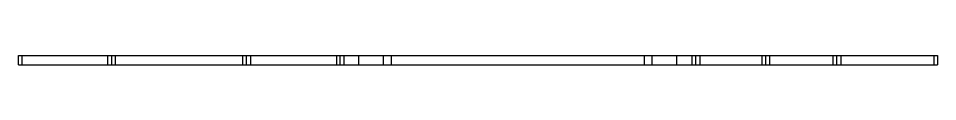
# Model space of a CAD drawing. Header units: millimetres. Extents: x 0 to 594, y 0 to 420.
# Drawn here: x 339.1 to 457.7, y 214.4 to 215.6 of the extents above; entities that cross this region are included whole.
import ezdxf

# ---------------------------------------------------------------- set-up
doc = ezdxf.new("R2010")
doc.units = ezdxf.units.MM
doc.header["$LTSCALE"] = 32.67
doc.layers.add('ASSEM_MEM', color=7, linetype='CONTINUOUS')

msp = doc.modelspace()

# ---------------------------------------------------------------- linework, layer by layer
at = {"layer": 'ASSEM_MEM', "color": 7, "linetype": 'CONTINUOUS'}
for p, q in [((339.092, 214.382), (339.092, 215.582)), ((339.092, 215.582), (457.742, 215.582)), ((339.592, 214.382), (339.592, 215.582)), ((350.592, 215.582), (350.592, 214.382)), ((351.092, 215.582), (351.092, 214.382)), ((351.592, 215.582), (351.592, 214.382)), ((368.042, 214.382), (368.042, 215.582)), ((368.542, 214.382), (368.542, 215.582)), ((369.042, 215.582), (369.042, 214.382)), ((380.142, 215.582), (380.142, 214.382)), ((380.642, 214.382), (380.642, 215.582)), ((381.142, 214.382), (381.142, 215.582)), ((383.042, 214.382), (383.042, 215.582)), ((386.192, 215.582), (386.192, 214.382)), ((387.192, 215.582), (387.192, 214.382)), ((419.892, 214.382), (419.892, 215.582)), ((420.892, 214.382), (420.892, 215.582)), ((424.042, 215.582), (424.042, 214.382)), ((426.042, 214.382), (426.042, 215.582)), ((426.542, 214.382), (426.542, 215.582)), ((427.042, 215.582), (427.042, 214.382)), ((435.042, 215.582), (435.042, 214.382)), ((435.542, 215.582), (435.542, 214.382)), ((436.042, 215.582), (436.042, 214.382)), ((444.242, 214.382), (444.242, 215.582)), ((444.742, 214.382), (444.742, 215.582)), ((445.242, 215.582), (445.242, 214.382)), ((457.242, 215.582), (457.242, 214.382)), ((457.742, 215.582), (457.742, 214.382)), ((339.092, 214.382), (457.742, 214.382))]:
    msp.add_line(p, q, dxfattribs=at)

doc.saveas('drawing.dxf')
